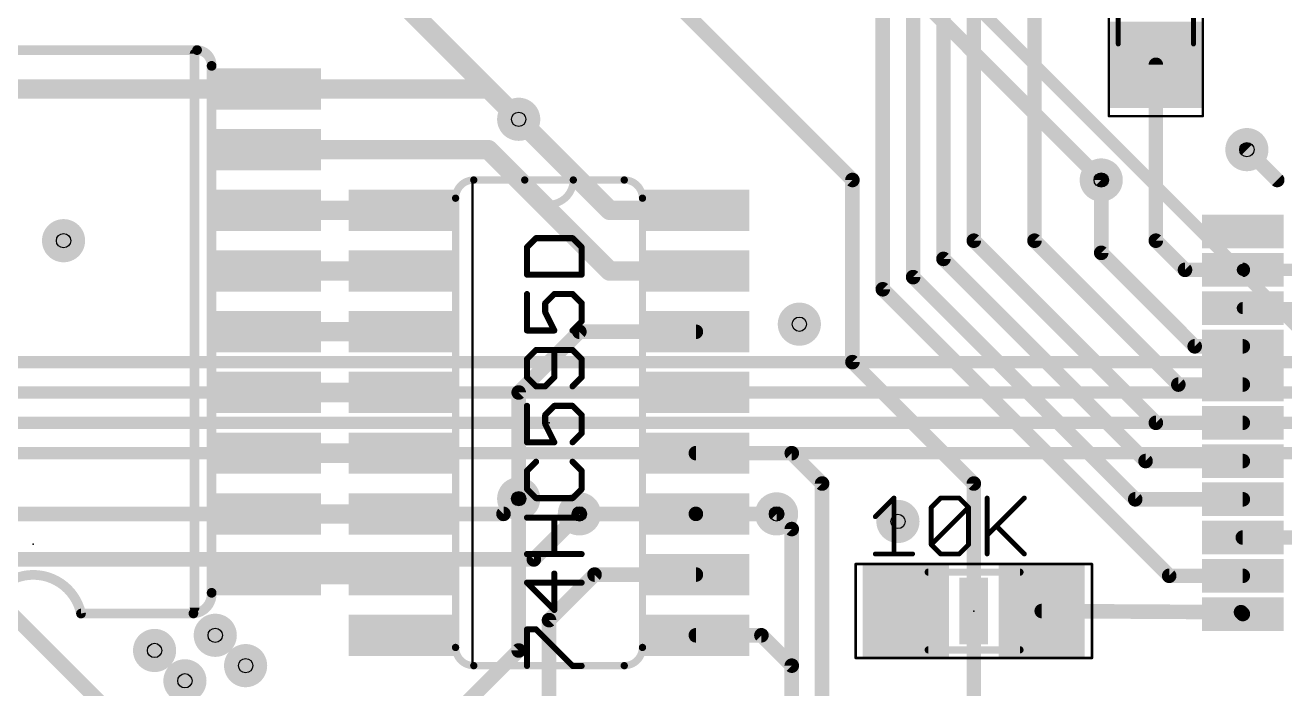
# Model space of a CAD drawing. Extents: x -1 to 156, y 2 to 108.
# Drawn here: x 88.1 to 114.46, y 51.59 to 65.47 of the extents above; entities that cross this region are included whole.
import ezdxf

# ---------------------------------------------------------------- set-up
doc = ezdxf.new("R2010")
doc.units = 0
for name, color, linetype in [('1', 22, 'CONTINUOUS'), ('16', 175, 'CONTINUOUS'), ('18', 82, 'CONTINUOUS'), ('21', 253, 'CONTINUOUS'), ('23', 7, 'CONTINUOUS'), ('27', 253, 'CONTINUOUS'), ('29', 253, 'CONTINUOUS'), ('30', 253, 'CONTINUOUS'), ('31', 253, 'CONTINUOUS'), ('35', 253, 'CONTINUOUS'), ('39', 22, 'CONTINUOUS'), ('44', 253, 'CONTINUOUS'), ('51', 253, 'CONTINUOUS')]:
    doc.layers.add(name, color=color, linetype=linetype)

# ---------------------------------------------------------------- blocks, each defined once
blk = doc.blocks.new('RECT')
blk.add_solid([(-0.5, -0.5), (0.5, -0.5), (-0.5, 0.5), (0.5, 0.5)])
blk = doc.blocks.new('ROUNDV')
at = {"const_width": 0.5}
blk.add_lwpolyline([(0, -0.25, 1), (0, 0.25, 1), (0, -0.25)], format="xyb", dxfattribs=at)

msp = doc.modelspace()

# ---------------------------------------------------------------- linework, layer by layer
at = {"layer": '1'}
for points, const_width in [([(106.68, 78.74), (106.68, 60.198)], 0.3048), ([(98.425, 63.5), (86.36, 75.565)], 0.4064), ([(107.315, 74.168), (107.315, 60.579)], 0.3048), ([(107.95, 73.66), (107.95, 60.96)], 0.3048), ([(109.22, 71.12), (109.22, 60.96)], 0.3048), ([(106.045, 59.944), (106.045, 69.85)], 0.3048), ([(99.06, 68.58), (105.41, 62.23)], 0.3048), ([(111.76, 60.96), (111.76, 64.64)], 0.3048), ([(100.33, 61.595), (98.425, 63.5)], 0.4064), ([(97.79, 62.865), (93.1672, 62.865)], 0.4064), ([(100.33, 60.325), (97.79, 62.865)], 0.4064), ([(113.665, 62.865), (114.3, 62.23)], 0.3048), ([(105.41, 62.23), (105.41, 58.42)], 0.3048), ([(110.617, 62.23), (110.617, 60.706)], 0.3048), ([(95.9866, 61.595), (93.1672, 61.595)], 0.4064), ([(102.1334, 61.595), (100.33, 61.595)], 0.4064), ([(107.95, 60.96), (111.76, 57.15)], 0.3048), ([(112.23, 57.95), (109.22, 60.96)], 0.3048), ([(112.37, 60.35), (111.76, 60.96)], 0.3048), ([(107.315, 60.579), (111.544, 56.35)], 0.3048), ([(112.573, 58.75), (110.617, 60.706)], 0.3048), ([(95.9866, 60.325), (93.1672, 60.325)], 0.4064), ([(102.1334, 60.325), (100.33, 60.325)], 0.4064), ([(113.58, 60.35), (112.37, 60.35)], 0.3048), ([(113.58, 60.35), (114.8013, 60.35)], 0.254), ([(106.68, 60.198), (111.328, 55.55)], 0.3048), ([(112.039, 53.95), (106.045, 59.944)], 0.3048), ([(115.2713, 59.55), (113.58, 59.55)], 0.254), ([(93.1672, 59.055), (95.9866, 59.055)], 0.4064), ([(99.695, 59.055), (98.425, 57.785)], 0.3048), ([(102.1334, 59.055), (99.695, 59.055)], 0.3048), ([(113.58, 58.75), (112.573, 58.75)], 0.3048), ([(105.41, 58.42), (107.95, 55.88)], 0.3048), ([(113.58, 57.95), (112.23, 57.95)], 0.3048), ([(93.1672, 57.785), (95.9866, 57.785)], 0.4064), ([(98.425, 57.785), (98.425, 55.5625)], 0.3048), ([(111.76, 57.15), (113.58, 57.15)], 0.3048), ([(93.1672, 56.515), (95.9866, 56.515)], 0.4064), ([(102.1334, 56.515), (104.14, 56.515)], 0.3048), ([(104.14, 56.515), (104.775, 55.88)], 0.3048), ([(111.544, 56.35), (113.58, 56.35)], 0.3048), ([(104.775, 55.88), (104.775, 45.72)], 0.3048), ([(107.95, 55.88), (107.95, 43.18)], 0.3048), ([(98.425, 52.3875), (98.425, 55.5625)], 0.3048), ([(111.328, 55.55), (113.58, 55.55)], 0.3048), ([(93.1672, 55.245), (95.9866, 55.245)], 0.4064), ([(102.1334, 55.245), (99.695, 55.245)], 0.3048), ([(103.8225, 55.245), (102.1334, 55.245)], 0.3048), ([(113.58, 54.75), (115.71, 54.75)], 0.3048), ([(93.1672, 53.975), (95.9866, 53.975)], 0.4064), ([(100.0125, 53.975), (99.06, 53.0225)], 0.3048), ([(102.1334, 53.975), (100.0125, 53.975)], 0.3048), ([(113.58, 53.95), (112.039, 53.95)], 0.3048), ([(109.372, 53.213), (113.542, 53.188)], 0.3048), ([(113.542, 53.188), (113.58, 53.15)], 0.3048), ([(99.06, 53.0225), (99.06, 50.165)], 0.3048), ([(103.505, 52.705), (102.1334, 52.705)], 0.3048), ([(104.14, 52.07), (103.505, 52.705)], 0.3048), ([(97.155, 51.1175), (98.425, 52.3875)], 0.3048), ([(104.14, 48.26), (104.14, 52.07)], 0.3048)]:
    msp.add_lwpolyline(points, dxfattribs=dict(at, const_width=const_width))
for points, const_width in [([(111.8362, 64.64, 1), (111.6838, 64.64)], 0.1524), ([(98.4968, 63.5718, 1), (98.3532, 63.4282)], 0.2032), ([(98.3532, 63.4282, 1), (98.4968, 63.5718)], 0.2032), ([(93.1672, 62.9666, 1), (93.1672, 62.7634)], 0.2032), ([(97.8618, 62.9368, 1), (97.7182, 62.7932)], 0.2032), ([(97.79, 62.7634, 1), (97.79, 62.9666)], 0.2032), ([(113.7189, 62.9189, 1), (113.6111, 62.8111)], 0.1524), ([(105.4862, 62.23, 1), (105.3338, 62.23)], 0.1524), ([(105.3561, 62.1761, 1), (105.4639, 62.2839)], 0.1524), ([(110.6932, 62.23, 1), (110.5408, 62.23)], 0.1524), ([(114.2461, 62.1761, 1), (114.3539, 62.2839)], 0.1524), ([(93.1672, 61.6966, 1), (93.1672, 61.4934)], 0.2032), ([(95.9866, 61.4934, 1), (95.9866, 61.6966)], 0.2032), ([(100.33, 61.6966, 1), (100.33, 61.4934)], 0.2032), ([(100.2582, 61.5232, 1), (100.4018, 61.6668)], 0.2032), ([(102.1334, 61.4934, 1), (102.1334, 61.6966)], 0.2032), ([(108.0039, 61.0139, 1), (107.8961, 60.9061)], 0.1524), ([(107.8738, 60.96, 1), (108.0262, 60.96)], 0.1524), ([(109.2739, 61.0139, 1), (109.1661, 60.9061)], 0.1524), ([(109.1438, 60.96, 1), (109.2962, 60.96)], 0.1524), ([(111.8139, 61.0139, 1), (111.7061, 60.9061)], 0.1524), ([(111.6838, 60.96, 1), (111.8362, 60.96)], 0.1524), ([(107.3689, 60.6329, 1), (107.2611, 60.5251)], 0.1524), ([(107.2388, 60.579, 1), (107.3912, 60.579)], 0.1524), ([(110.6709, 60.7599, 1), (110.5631, 60.6521)], 0.1524), ([(110.5408, 60.706, 1), (110.6932, 60.706)], 0.1524), ([(93.1672, 60.4266, 1), (93.1672, 60.2234)], 0.2032), ([(95.9866, 60.2234, 1), (95.9866, 60.4266)], 0.2032), ([(100.33, 60.4266, 1), (100.33, 60.2234)], 0.2032), ([(100.2582, 60.2532, 1), (100.4018, 60.3968)], 0.2032), ([(102.1334, 60.2234, 1), (102.1334, 60.4266)], 0.2032), ([(112.37, 60.4262, 1), (112.37, 60.2738)], 0.1524), ([(112.3161, 60.2961, 1), (112.4239, 60.4039)], 0.1524), ([(113.58, 60.4135, 1), (113.58, 60.2865)], 0.127), ([(113.58, 60.2738, 1), (113.58, 60.4262)], 0.1524), ([(106.7339, 60.2519, 1), (106.6261, 60.1441)], 0.1524), ([(106.6038, 60.198, 1), (106.7562, 60.198)], 0.1524), ([(106.0989, 59.9979, 1), (105.9911, 59.8901)], 0.1524), ([(105.9688, 59.944, 1), (106.1212, 59.944)], 0.1524), ([(113.58, 59.6135, 1), (113.58, 59.4865)], 0.127), ([(93.1672, 59.1566, 1), (93.1672, 58.9534)], 0.2032), ([(95.9866, 58.9534, 1), (95.9866, 59.1566)], 0.2032), ([(99.695, 59.1312, 1), (99.695, 58.9788)], 0.1524), ([(99.7489, 59.0011, 1), (99.6411, 59.1089)], 0.1524), ([(102.1334, 58.9788, 1), (102.1334, 59.1312)], 0.1524), ([(112.573, 58.8262, 1), (112.573, 58.6738)], 0.1524), ([(112.5191, 58.6961, 1), (112.6269, 58.8039)], 0.1524), ([(113.58, 58.6738, 1), (113.58, 58.8262)], 0.1524), ([(105.4639, 58.4739, 1), (105.3561, 58.3661)], 0.1524), ([(105.3338, 58.42, 1), (105.4862, 58.42)], 0.1524), ([(112.23, 58.0262, 1), (112.23, 57.8738)], 0.1524), ([(112.1761, 57.8961, 1), (112.2839, 58.0039)], 0.1524), ([(113.58, 57.8738, 1), (113.58, 58.0262)], 0.1524), ([(93.1672, 57.8866, 1), (93.1672, 57.6834)], 0.2032), ([(95.9866, 57.6834, 1), (95.9866, 57.8866)], 0.2032), ([(98.5012, 57.785, 1), (98.3488, 57.785)], 0.1524), ([(98.3711, 57.8389, 1), (98.4789, 57.7311)], 0.1524), ([(111.76, 57.2262, 1), (111.76, 57.0738)], 0.1524), ([(111.7061, 57.0961, 1), (111.8139, 57.2039)], 0.1524), ([(113.58, 57.0738, 1), (113.58, 57.2262)], 0.1524), ([(93.1672, 56.6166, 1), (93.1672, 56.4134)], 0.2032), ([(95.9866, 56.4134, 1), (95.9866, 56.6166)], 0.2032), ([(102.1334, 56.5912, 1), (102.1334, 56.4388)], 0.1524), ([(104.1939, 56.5689, 1), (104.0861, 56.4611)], 0.1524), ([(104.14, 56.4388, 1), (104.14, 56.5912)], 0.1524), ([(111.544, 56.4262, 1), (111.544, 56.2738)], 0.1524), ([(111.4901, 56.2961, 1), (111.5979, 56.4039)], 0.1524), ([(113.58, 56.2738, 1), (113.58, 56.4262)], 0.1524), ([(104.8512, 55.88, 1), (104.6988, 55.88)], 0.1524), ([(104.7211, 55.8261, 1), (104.8289, 55.9339)], 0.1524), ([(108.0262, 55.88, 1), (107.8738, 55.88)], 0.1524), ([(107.8961, 55.8261, 1), (108.0039, 55.9339)], 0.1524), ([(98.5012, 55.5625, 1), (98.3488, 55.5625)], 0.1524), ([(98.3488, 55.5625, 1), (98.5012, 55.5625)], 0.1524), ([(111.328, 55.6262, 1), (111.328, 55.4738)], 0.1524), ([(111.2741, 55.4961, 1), (111.3819, 55.6039)], 0.1524), ([(113.58, 55.4738, 1), (113.58, 55.6262)], 0.1524), ([(93.1672, 55.3466, 1), (93.1672, 55.1434)], 0.2032), ([(95.9866, 55.1434, 1), (95.9866, 55.3466)], 0.2032), ([(99.695, 55.3212, 1), (99.695, 55.1688)], 0.1524), ([(102.1334, 55.3212, 1), (102.1334, 55.1688)], 0.1524), ([(102.1334, 55.1688, 1), (102.1334, 55.3212)], 0.1524), ([(103.8225, 55.1688, 1), (103.8225, 55.3212)], 0.1524), ([(113.58, 54.8262, 1), (113.58, 54.6738)], 0.1524), ([(93.1672, 54.0766, 1), (93.1672, 53.8734)], 0.2032), ([(95.9866, 53.8734, 1), (95.9866, 54.0766)], 0.2032), ([(100.0125, 54.0512, 1), (100.0125, 53.8988)], 0.1524), ([(100.0664, 53.9211, 1), (99.9586, 54.0289)], 0.1524), ([(102.1334, 53.8988, 1), (102.1334, 54.0512)], 0.1524), ([(112.039, 54.0262, 1), (112.039, 53.8738)], 0.1524), ([(111.9851, 53.8961, 1), (112.0929, 54.0039)], 0.1524), ([(113.58, 53.8738, 1), (113.58, 54.0262)], 0.1524), ([(109.3725, 53.2892, 1), (109.3715, 53.1368)], 0.1524), ([(113.5959, 53.2419, 1), (113.4881, 53.1341)], 0.1524), ([(113.5261, 53.0961, 1), (113.6339, 53.2039)], 0.1524), ([(113.5415, 53.1118, 1), (113.5425, 53.2642)], 0.1524), ([(99.1362, 53.0225, 1), (98.9838, 53.0225)], 0.1524), ([(99.0061, 53.0764, 1), (99.1139, 52.9686)], 0.1524), ([(102.1334, 52.7812, 1), (102.1334, 52.6288)], 0.1524), ([(103.5589, 52.7589, 1), (103.4511, 52.6511)], 0.1524), ([(103.505, 52.6288, 1), (103.505, 52.7812)], 0.1524), ([(98.3488, 52.3875, 1), (98.5012, 52.3875)], 0.1524), ([(98.4789, 52.3336, 1), (98.3711, 52.4414)], 0.1524), ([(104.2162, 52.07, 1), (104.0638, 52.07)], 0.1524), ([(104.0861, 52.0161, 1), (104.1939, 52.1239)], 0.1524)]:
    msp.add_lwpolyline(points, format="xyb", dxfattribs=dict(at, const_width=const_width))
at = {"layer": '16'}
for points, const_width in [([(102.997, 69.85), (110.617, 62.23)], 0.3048), ([(114.808, 59.055), (104.14, 69.723)], 0.254), ([(85.09, 64.135), (97.79, 64.135)], 0.4064), ([(97.79, 64.135), (98.425, 63.5)], 0.4064), ([(118.745, 58.42), (86.36, 58.42)], 0.254), ([(119.38, 57.785), (86.0425, 57.785)], 0.254), ([(119.38, 57.15), (85.725, 57.15)], 0.254), ([(119.0625, 56.515), (85.4075, 56.515)], 0.254), ([(98.425, 55.5625), (98.1075, 55.245)], 0.3048), ([(98.1075, 55.245), (85.725, 55.245)], 0.3048), ([(99.695, 55.245), (98.7425, 54.2925)], 0.3048), ([(104.14, 54.9275), (103.8225, 55.245)], 0.3048), ([(104.14, 44.1325), (104.14, 54.9275)], 0.3048), ([(98.7425, 54.2925), (85.4075, 54.2925)], 0.3048), ([(92.71, 48.26), (87.63, 53.34)], 0.3048)]:
    msp.add_lwpolyline(points, dxfattribs=dict(at, const_width=const_width))
for points, const_width in [([(97.8618, 64.2068, 1), (97.7182, 64.0632)], 0.2032), ([(97.79, 64.0334, 1), (97.79, 64.2366)], 0.2032), ([(98.3532, 63.4282, 1), (98.4968, 63.5718)], 0.2032), ([(110.5631, 62.1761, 1), (110.6709, 62.2839)], 0.1524), ([(98.4789, 55.5086, 1), (98.3711, 55.6164)], 0.1524), ([(98.0536, 55.2989, 1), (98.1614, 55.1911)], 0.1524), ([(98.1075, 55.1688, 1), (98.1075, 55.3212)], 0.1524), ([(99.7489, 55.1911, 1), (99.6411, 55.2989)], 0.1524), ([(103.8764, 55.2989, 1), (103.7686, 55.1911)], 0.1524), ([(104.2162, 54.9275, 1), (104.0638, 54.9275)], 0.1524), ([(104.0861, 54.8736, 1), (104.1939, 54.9814)], 0.1524), ([(98.6886, 54.3464, 1), (98.7964, 54.2386)], 0.1524), ([(98.7425, 54.2163, 1), (98.7425, 54.3687)], 0.1524)]:
    msp.add_lwpolyline(points, format="xyb", dxfattribs=dict(at, const_width=const_width))
at = {"layer": '21'}
for points, const_width in [([(91.694, 64.9478), (84.836, 64.9478)], 0.2032), ([(91.6432, 53.283), (91.6432, 64.8716)], 0.2032), ([(91.9988, 53.594), (91.9988, 64.6176)], 0.2032), ([(98.552, 62.23), (97.4852, 62.23)], 0.1524), ([(97.4598, 62.23), (97.4598, 52.07)], 0.0508), ([(99.568, 62.23), (98.552, 62.23)], 0.1524), ([(100.6348, 62.23), (99.568, 62.23)], 0.1524), ([(89.265, 53.16), (91.6178, 53.1622)], 0.2032), ([(97.4852, 52.07), (100.6348, 52.07)], 0.1524)]:
    msp.add_lwpolyline(points, dxfattribs=dict(at, const_width=const_width))
for points, const_width in [([(91.694, 64.8716, 1), (91.5924, 64.8716)], 0.1016), ([(91.9988, 64.6176, 0.4146), (91.694, 64.9478)], 0.2032), ([(91.696, 64.9986, 1), (91.692, 64.897)], 0.1016), ([(91.694, 64.897, 1), (91.694, 64.9986)], 0.1016), ([(92.0496, 64.6176, 1), (91.948, 64.6176)], 0.1016), ([(91.948, 64.6197, 1), (92.0496, 64.6155)], 0.1016), ([(97.4852, 62.23, 0.4142), (97.1042, 61.849)], 0.1524), ([(97.4852, 62.2681, 1), (97.4852, 62.1919)], 0.0762), ([(97.4725, 62.23, 1), (97.4471, 62.23)], 0.0254), ([(97.4852, 62.1919, 1), (97.4852, 62.2681)], 0.0762), ([(98.552, 62.2681, 1), (98.552, 62.1919)], 0.0762), ([(98.552, 62.23, 1), (99.568, 62.23)], 0.1524), ([(98.5901, 62.23, 1), (98.5139, 62.23)], 0.0762), ([(98.552, 62.1919, 1), (98.552, 62.2681)], 0.0762), ([(99.568, 62.2681, 1), (99.568, 62.1919)], 0.0762), ([(99.6061, 62.23, 1), (99.5299, 62.23)], 0.0762), ([(99.568, 62.1919, 1), (99.568, 62.2681)], 0.0762), ([(101.0158, 61.849, 0.4142), (100.6348, 62.23)], 0.1524), ([(100.6348, 62.2681, 1), (100.6348, 62.1919)], 0.0762), ([(100.6348, 62.1919, 1), (100.6348, 62.2681)], 0.0762), ([(97.0661, 61.849, 1), (97.1423, 61.849)], 0.0762), ([(100.9777, 61.849, 1), (101.0539, 61.849)], 0.0762), ([(89.265, 53.16, 0.8094), (87.265, 53.16)], 0.2032), ([(91.6178, 53.1622, 0.4142), (91.9988, 53.594)], 0.2032), ([(92.0495, 53.5972, 1), (91.9481, 53.5908)], 0.1016), ([(91.948, 53.594, 1), (92.0496, 53.594)], 0.1016), ([(89.265, 53.2108, 1), (89.265, 53.1092)], 0.1016), ([(91.6146, 53.2129, 1), (91.621, 53.1115)], 0.1016), ([(91.5924, 53.283, 1), (91.694, 53.283)], 0.1016), ([(91.6178, 53.1114, 1), (91.6178, 53.213)], 0.1016), ([(89.2153, 53.1494, 1), (89.3147, 53.1706)], 0.1016), ([(97.1042, 52.451, 0.4142), (97.4852, 52.07)], 0.1524), ([(97.1423, 52.451, 1), (97.0661, 52.451)], 0.0762), ([(100.6348, 52.07, 0.4142), (101.0158, 52.451)], 0.1524), ([(101.0539, 52.451, 1), (100.9777, 52.451)], 0.0762), ([(97.4852, 52.1081, 1), (97.4852, 52.0319)], 0.0762), ([(97.4471, 52.07, 1), (97.4725, 52.07)], 0.0254), ([(97.4852, 52.0319, 1), (97.4852, 52.1081)], 0.0762), ([(100.6348, 52.1081, 1), (100.6348, 52.0319)], 0.0762), ([(100.6348, 52.0319, 1), (100.6348, 52.1081)], 0.0762)]:
    msp.add_lwpolyline(points, format="xyb", dxfattribs=dict(at, const_width=const_width))
at = {"layer": '23'}
for p in [(99.06, 57.15), (88.265, 54.61), (107.95, 53.213)]:
    msp.add_point(p, dxfattribs=at)
at = {"layer": '27'}
for points, const_width in [([(98.7893, 61.0136), (98.5987, 60.8229)], 0.127), ([(99.552, 61.0136), (98.7893, 61.0136)], 0.127), ([(99.7426, 60.8229), (99.552, 61.0136)], 0.127), ([(98.5987, 60.8229), (98.5987, 60.251)], 0.127), ([(99.7426, 60.251), (99.7426, 60.8229)], 0.127), ([(98.5987, 60.251), (99.7426, 60.251)], 0.127), ([(98.5987, 59.8442), (98.5987, 59.0816)], 0.127), ([(98.98, 59.6536), (99.1706, 59.8442)], 0.127), ([(99.1706, 59.8442), (99.552, 59.8442)], 0.127), ([(99.552, 59.8442), (99.7426, 59.6536)], 0.127), ([(98.98, 59.4629), (98.98, 59.6536)], 0.127), ([(99.7426, 59.6536), (99.7426, 59.2722)], 0.127), ([(99.1706, 59.0816), (98.98, 59.4629)], 0.127), ([(99.7426, 59.2722), (99.552, 59.0816)], 0.127), ([(98.5987, 59.0816), (99.1706, 59.0816)], 0.127), ([(98.7893, 58.6748), (98.5987, 58.4842)], 0.127), ([(98.5987, 58.4842), (98.5987, 58.1028)], 0.127), ([(99.552, 58.6748), (98.7893, 58.6748)], 0.127), ([(99.1706, 58.1028), (99.1706, 58.6748)], 0.127), ([(99.7426, 58.4842), (99.552, 58.6748)], 0.127), ([(99.7426, 58.1028), (99.7426, 58.4842)], 0.127), ([(98.5987, 58.1028), (98.7893, 57.9122)], 0.127), ([(98.98, 57.9122), (99.1706, 58.1028)], 0.127), ([(99.552, 57.9122), (99.7426, 58.1028)], 0.127), ([(98.7893, 57.9122), (98.98, 57.9122)], 0.127), ([(98.5987, 57.5054), (98.5987, 56.7428)], 0.127), ([(98.98, 57.3148), (99.1706, 57.5054)], 0.127), ([(99.1706, 57.5054), (99.552, 57.5054)], 0.127), ([(99.552, 57.5054), (99.7426, 57.3148)], 0.127), ([(98.98, 57.1241), (98.98, 57.3148)], 0.127), ([(99.7426, 57.3148), (99.7426, 56.9334)], 0.127), ([(99.1706, 56.7428), (98.98, 57.1241)], 0.127), ([(99.7426, 56.9334), (99.552, 56.7428)], 0.127), ([(98.5987, 56.7428), (99.1706, 56.7428)], 0.127), ([(98.7893, 56.336), (98.5987, 56.1454)], 0.127), ([(98.5987, 56.1454), (98.5987, 55.764)], 0.127), ([(99.7426, 56.1454), (99.552, 56.336)], 0.127), ([(99.7426, 55.764), (99.7426, 56.1454)], 0.127), ([(98.5987, 55.764), (98.7893, 55.5734)], 0.127), ([(98.7893, 55.5734), (99.552, 55.5734)], 0.127), ([(99.552, 55.5734), (99.7426, 55.764)], 0.127), ([(105.8896, 55.1864), (106.2794, 55.5762)], 0.1016), ([(106.2794, 55.5762), (106.2794, 54.4068)], 0.1016), ([(107.059, 55.3813), (107.2539, 55.5762)], 0.1016), ([(107.2539, 55.5762), (107.6437, 55.5762)], 0.1016), ([(107.6437, 55.5762), (107.8386, 55.3813)], 0.1016), ([(108.2284, 55.5762), (108.2284, 54.4068)], 0.1016), ([(108.2284, 54.7966), (109.008, 55.5762)], 0.1016), ([(107.059, 54.6017), (107.059, 55.3813)], 0.1016), ([(107.059, 54.6017), (107.8386, 55.3813)], 0.1016), ([(107.8386, 55.3813), (107.8386, 54.6017)], 0.1016), ([(98.5987, 55.1666), (99.7426, 55.1666)], 0.127), ([(99.1706, 54.404), (99.1706, 55.1666)], 0.127), ([(108.4233, 54.9915), (109.008, 54.4068)], 0.1016), ([(107.2539, 54.4068), (107.059, 54.6017)], 0.1016), ([(107.8386, 54.6017), (107.6437, 54.4068)], 0.1016), ([(99.7426, 54.404), (98.5987, 54.404)], 0.127), ([(105.8896, 54.4068), (106.6692, 54.4068)], 0.1016), ([(107.6437, 54.4068), (107.2539, 54.4068)], 0.1016), ([(99.1706, 53.2346), (99.1706, 53.9972)], 0.127), ([(99.7426, 53.8066), (98.5987, 53.8066)], 0.127), ([(98.5987, 53.8066), (99.1706, 53.2346)], 0.127), ([(98.5987, 52.0652), (98.5987, 52.8278)], 0.127), ([(98.5987, 52.8278), (98.7893, 52.8278)], 0.127), ([(98.7893, 52.8278), (99.552, 52.0652)], 0.127), ([(99.552, 52.0652), (99.7426, 52.0652)], 0.127)]:
    msp.add_lwpolyline(points, dxfattribs=dict(at, const_width=const_width))
for points, const_width in [([(98.7893, 61.0454, 1), (98.7893, 60.9819)], 0.0635), ([(98.8118, 60.9912, 1), (98.7669, 61.0361)], 0.0635), ([(99.5744, 61.0361, 1), (99.5295, 60.9912)], 0.0635), ([(99.552, 60.9819, 1), (99.552, 61.0454)], 0.0635), ([(98.6304, 60.8229, 1), (98.5669, 60.8229)], 0.0635), ([(98.5762, 60.8454, 1), (98.6211, 60.8005)], 0.0635), ([(99.7744, 60.8229, 1), (99.7109, 60.8229)], 0.0635), ([(99.7202, 60.8005, 1), (99.7651, 60.8454)], 0.0635), ([(98.5987, 60.2827, 1), (98.5987, 60.2192)], 0.0635), ([(98.5669, 60.251, 1), (98.6304, 60.251)], 0.0635), ([(99.7109, 60.251, 1), (99.7744, 60.251)], 0.0635), ([(99.7426, 60.2192, 1), (99.7426, 60.2827)], 0.0635), ([(98.6304, 59.8442, 1), (98.5669, 59.8442)], 0.0635), ([(99.1706, 59.876, 1), (99.1706, 59.8125)], 0.0635), ([(99.1931, 59.8218, 1), (99.1482, 59.8667)], 0.0635), ([(99.5744, 59.8667, 1), (99.5295, 59.8218)], 0.0635), ([(99.552, 59.8125, 1), (99.552, 59.876)], 0.0635), ([(99.0117, 59.6536, 1), (98.9482, 59.6536)], 0.0635), ([(98.9575, 59.676, 1), (99.0024, 59.6311)], 0.0635), ([(99.7744, 59.6536, 1), (99.7109, 59.6536)], 0.0635), ([(99.7202, 59.6311, 1), (99.7651, 59.676)], 0.0635), ([(98.9482, 59.4629, 1), (99.0117, 59.4629)], 0.0635), ([(99.0084, 59.4771, 1), (98.9516, 59.4487)], 0.0635), ([(99.7651, 59.2498, 1), (99.7202, 59.2947)], 0.0635), ([(98.5987, 59.1133, 1), (98.5987, 59.0498)], 0.0635), ([(98.5669, 59.0816, 1), (98.6304, 59.0816)], 0.0635), ([(99.1422, 59.0674, 1), (99.199, 59.0958)], 0.0635), ([(99.1706, 59.0498, 1), (99.1706, 59.1133)], 0.0635), ([(99.5295, 59.104, 1), (99.5744, 59.0591)], 0.0635), ([(99.7109, 59.2722, 1), (99.7744, 59.2722)], 0.0635), ([(98.6304, 58.4842, 1), (98.5669, 58.4842)], 0.0635), ([(98.5762, 58.5066, 1), (98.6211, 58.4617)], 0.0635), ([(98.7893, 58.7066, 1), (98.7893, 58.6431)], 0.0635), ([(98.8118, 58.6524, 1), (98.7669, 58.6973)], 0.0635), ([(99.2024, 58.6748, 1), (99.1389, 58.6748)], 0.0635), ([(99.5744, 58.6973, 1), (99.5295, 58.6524)], 0.0635), ([(99.552, 58.6431, 1), (99.552, 58.7066)], 0.0635), ([(99.7744, 58.4842, 1), (99.7109, 58.4842)], 0.0635), ([(99.7202, 58.4617, 1), (99.7651, 58.5066)], 0.0635), ([(98.6211, 58.1253, 1), (98.5762, 58.0804)], 0.0635), ([(98.5669, 58.1028, 1), (98.6304, 58.1028)], 0.0635), ([(99.1389, 58.1028, 1), (99.2024, 58.1028)], 0.0635), ([(99.1931, 58.0804, 1), (99.1482, 58.1253)], 0.0635), ([(99.7109, 58.1028, 1), (99.7744, 58.1028)], 0.0635), ([(99.7651, 58.0804, 1), (99.7202, 58.1253)], 0.0635), ([(98.7893, 57.9439, 1), (98.7893, 57.8804)], 0.0635), ([(98.7669, 57.8897, 1), (98.8118, 57.9346)], 0.0635), ([(98.9575, 57.9346, 1), (99.0024, 57.8897)], 0.0635), ([(98.98, 57.8804, 1), (98.98, 57.9439)], 0.0635), ([(99.5295, 57.9346, 1), (99.5744, 57.8897)], 0.0635), ([(98.6304, 57.5054, 1), (98.5669, 57.5054)], 0.0635), ([(99.1706, 57.5372, 1), (99.1706, 57.4737)], 0.0635), ([(99.1931, 57.483, 1), (99.1482, 57.5279)], 0.0635), ([(99.5744, 57.5279, 1), (99.5295, 57.483)], 0.0635), ([(99.552, 57.4737, 1), (99.552, 57.5372)], 0.0635), ([(99.0117, 57.3148, 1), (98.9482, 57.3148)], 0.0635), ([(98.9575, 57.3372, 1), (99.0024, 57.2923)], 0.0635), ([(99.7744, 57.3148, 1), (99.7109, 57.3148)], 0.0635), ([(99.7202, 57.2923, 1), (99.7651, 57.3372)], 0.0635), ([(98.9482, 57.1241, 1), (99.0117, 57.1241)], 0.0635), ([(99.0084, 57.1383, 1), (98.9516, 57.1099)], 0.0635), ([(99.7109, 56.9334, 1), (99.7744, 56.9334)], 0.0635), ([(99.7651, 56.911, 1), (99.7202, 56.9559)], 0.0635), ([(98.5987, 56.7745, 1), (98.5987, 56.711)], 0.0635), ([(98.5669, 56.7428, 1), (98.6304, 56.7428)], 0.0635), ([(99.1422, 56.7286, 1), (99.199, 56.757)], 0.0635), ([(99.1706, 56.711, 1), (99.1706, 56.7745)], 0.0635), ([(99.5295, 56.7652, 1), (99.5744, 56.7203)], 0.0635), ([(98.6304, 56.1454, 1), (98.5669, 56.1454)], 0.0635), ([(98.5762, 56.1678, 1), (98.6211, 56.1229)], 0.0635), ([(98.8118, 56.3136, 1), (98.7669, 56.3585)], 0.0635), ([(99.5744, 56.3585, 1), (99.5295, 56.3136)], 0.0635), ([(99.7744, 56.1454, 1), (99.7109, 56.1454)], 0.0635), ([(99.7202, 56.1229, 1), (99.7651, 56.1678)], 0.0635), ([(98.6211, 55.7865, 1), (98.5762, 55.7416)], 0.0635), ([(98.5669, 55.764, 1), (98.6304, 55.764)], 0.0635), ([(98.7893, 55.6051, 1), (98.7893, 55.5416)], 0.0635), ([(98.7669, 55.5509, 1), (98.8118, 55.5958)], 0.0635), ([(99.5295, 55.5958, 1), (99.5744, 55.5509)], 0.0635), ([(99.552, 55.5416, 1), (99.552, 55.6051)], 0.0635), ([(99.7109, 55.764, 1), (99.7744, 55.764)], 0.0635), ([(99.7651, 55.7416, 1), (99.7202, 55.7865)], 0.0635), ([(106.3048, 55.5762, 1), (106.254, 55.5762)], 0.0508), ([(106.2974, 55.5582, 1), (106.2614, 55.5942)], 0.0508), ([(107.2539, 55.6016, 1), (107.2539, 55.5508)], 0.0508), ([(107.2719, 55.5582, 1), (107.2359, 55.5942)], 0.0508), ([(107.6617, 55.5942, 1), (107.6257, 55.5582)], 0.0508), ([(107.6437, 55.5508, 1), (107.6437, 55.6016)], 0.0508), ([(108.2538, 55.5762, 1), (108.203, 55.5762)], 0.0508), ([(109.026, 55.5582, 1), (108.99, 55.5942)], 0.0508), ([(107.041, 55.3993, 1), (107.077, 55.3633)], 0.0508), ([(107.0844, 55.3813, 1), (107.0336, 55.3813)], 0.0508), ([(107.864, 55.3813, 1), (107.8132, 55.3813)], 0.0508), ([(107.8566, 55.3633, 1), (107.8206, 55.3993)], 0.0508), ([(107.8206, 55.3633, 1), (107.8566, 55.3993)], 0.0508), ([(98.5987, 55.1984, 1), (98.5987, 55.1349)], 0.0635), ([(99.2024, 55.1666, 1), (99.1389, 55.1666)], 0.0635), ([(99.7426, 55.1349, 1), (99.7426, 55.1984)], 0.0635), ([(105.8716, 55.2044, 1), (105.9076, 55.1684)], 0.0508), ([(108.2104, 54.8146, 1), (108.2464, 54.7786)], 0.0508), ([(108.4413, 55.0095, 1), (108.4053, 54.9735)], 0.0508), ([(107.077, 54.6197, 1), (107.041, 54.5837)], 0.0508), ([(107.041, 54.6197, 1), (107.077, 54.5837)], 0.0508), ([(107.0336, 54.6017, 1), (107.0844, 54.6017)], 0.0508), ([(107.8132, 54.6017, 1), (107.864, 54.6017)], 0.0508), ([(107.8566, 54.5837, 1), (107.8206, 54.6197)], 0.0508), ([(98.5987, 54.4357, 1), (98.5987, 54.3722)], 0.0635), ([(99.1389, 54.404, 1), (99.2024, 54.404)], 0.0635), ([(99.7426, 54.3722, 1), (99.7426, 54.4357)], 0.0635), ([(105.8896, 54.4322, 1), (105.8896, 54.3814)], 0.0508), ([(106.254, 54.4068, 1), (106.3048, 54.4068)], 0.0508), ([(106.6692, 54.3814, 1), (106.6692, 54.4322)], 0.0508), ([(107.2539, 54.4322, 1), (107.2539, 54.3814)], 0.0508), ([(107.2359, 54.3888, 1), (107.2719, 54.4248)], 0.0508), ([(107.6257, 54.4248, 1), (107.6617, 54.3888)], 0.0508), ([(107.6437, 54.3814, 1), (107.6437, 54.4322)], 0.0508), ([(108.203, 54.4068, 1), (108.2538, 54.4068)], 0.0508), ([(108.99, 54.3888, 1), (109.026, 54.4248)], 0.0508), ([(99.2024, 53.9972, 1), (99.1389, 53.9972)], 0.0635), ([(98.5987, 53.8383, 1), (98.5987, 53.7748)], 0.0635), ([(98.6211, 53.829, 1), (98.5762, 53.7841)], 0.0635), ([(99.7426, 53.7748, 1), (99.7426, 53.8383)], 0.0635), ([(99.1389, 53.2346, 1), (99.2024, 53.2346)], 0.0635), ([(99.1482, 53.2121, 1), (99.1931, 53.257)], 0.0635), ([(98.5987, 52.8596, 1), (98.5987, 52.7961)], 0.0635), ([(98.6304, 52.8278, 1), (98.5669, 52.8278)], 0.0635), ([(98.8118, 52.8503, 1), (98.7669, 52.8054)], 0.0635), ([(98.7893, 52.7961, 1), (98.7893, 52.8596)], 0.0635), ([(98.5669, 52.0652, 1), (98.6304, 52.0652)], 0.0635), ([(99.552, 52.0969, 1), (99.552, 52.0334)], 0.0635), ([(99.5295, 52.0427, 1), (99.5744, 52.0876)], 0.0635), ([(99.7426, 52.0334, 1), (99.7426, 52.0969)], 0.0635)]:
    msp.add_lwpolyline(points, format="xyb", dxfattribs=dict(at, const_width=const_width))
at = {"layer": '39', "const_width": 0.0508}
for points in [[(110.777, 63.567), (110.777, 68.513)], [(112.743, 68.513), (112.743, 63.567)], [(112.743, 63.567), (110.777, 63.567)], [(105.477, 52.23), (105.477, 54.196)], [(105.477, 54.196), (110.423, 54.196)], [(110.423, 54.196), (110.423, 52.23)], [(110.423, 52.23), (105.477, 52.23)]]:
    msp.add_lwpolyline(points, dxfattribs=at)
at = {"layer": '39', "const_width": 0.0254}
for points in [[(110.777, 63.5797, 1), (110.777, 63.5543)], [(110.7643, 63.567, 1), (110.7897, 63.567)], [(112.7303, 63.567, 1), (112.7557, 63.567)], [(112.743, 63.5543, 1), (112.743, 63.5797)], [(105.4897, 54.196, 1), (105.4643, 54.196)], [(105.477, 54.2087, 1), (105.477, 54.1833)], [(110.4357, 54.196, 1), (110.4103, 54.196)], [(110.423, 54.1833, 1), (110.423, 54.2087)], [(105.477, 52.2427, 1), (105.477, 52.2173)], [(105.4643, 52.23, 1), (105.4897, 52.23)], [(110.4103, 52.23, 1), (110.4357, 52.23)], [(110.423, 52.2173, 1), (110.423, 52.2427)]]:
    msp.add_lwpolyline(points, format="xyb", dxfattribs=at)
at = {"layer": '44'}
for centre in [(98.425, 63.5), (113.665, 62.865), (110.617, 62.23), (88.9, 60.96), (104.2987, 59.2138), (98.425, 55.5625), (99.695, 55.245), (103.8225, 55.245), (106.3625, 55.0862), (92.075, 52.705), (90.805, 52.3875), (92.71, 52.07), (91.44, 51.7525)]:
    msp.add_circle(centre, 0.15, dxfattribs=at)
at = {"layer": '51'}
for points, const_width in [([(110.973, 65.075), (110.973, 67.005)], 0.1016), ([(112.547, 65.075), (112.547, 67.005)], 0.1016), ([(97.1042, 61.849), (97.1042, 52.451)], 0.1524), ([(101.0158, 52.451), (101.0158, 61.849)], 0.1524), ([(106.9975, 54.0258), (108.9152, 54.0258)], 0.1524), ([(106.9975, 52.4002), (108.9152, 52.4002)], 0.1524)]:
    msp.add_lwpolyline(points, dxfattribs=dict(at, const_width=const_width))
for points, const_width in [([(110.9476, 65.075, 1), (110.9984, 65.075)], 0.0508), ([(112.5216, 65.075, 1), (112.5724, 65.075)], 0.0508), ([(97.1423, 61.849, 1), (97.0661, 61.849)], 0.0762), ([(101.0539, 61.849, 1), (100.9777, 61.849)], 0.0762), ([(106.9975, 54.0639, 1), (106.9975, 53.9877)], 0.0762), ([(108.9152, 53.9877, 1), (108.9152, 54.0639)], 0.0762), ([(97.0661, 52.451, 1), (97.1423, 52.451)], 0.0762), ([(100.9777, 52.451, 1), (101.0539, 52.451)], 0.0762), ([(106.9975, 52.4383, 1), (106.9975, 52.3621)], 0.0762), ([(108.9152, 52.3621, 1), (108.9152, 52.4383)], 0.0762)]:
    msp.add_lwpolyline(points, format="xyb", dxfattribs=dict(at, const_width=const_width))

# ---------------------------------------------------------------- block references
at = {"layer": '1'}
for p, xscale, yscale, rotation in [((111.76, 64.64), 1.6, 1.8, 90), ((93.1672, 64.135), 0.6604, 2.032, 90), ((93.1672, 62.865), 0.6604, 2.032, 90), ((93.1672, 61.595), 0.6604, 2.032, 90), ((95.9866, 61.595), 0.6604, 2.032, 270), ((102.1334, 61.595), 0.6604, 2.032, 270), ((113.58, 61.15), 1.5, 0.5, 180), ((93.1672, 60.325), 0.6604, 2.032, 90), ((95.9866, 60.325), 0.6604, 2.032, 270), ((102.1334, 60.325), 0.6604, 2.032, 270), ((113.58, 60.35), 1.5, 0.5, 180), ((113.58, 59.55), 1.5, 0.5, 180), ((93.1672, 59.055), 0.6604, 2.032, 90), ((95.9866, 59.055), 0.6604, 2.032, 270), ((102.1334, 59.055), 0.6604, 2.032, 270), ((113.58, 58.75), 1.5, 0.5, 180), ((93.1672, 57.785), 0.6604, 2.032, 90), ((95.9866, 57.785), 0.6604, 2.032, 270), ((102.1334, 57.785), 0.6604, 2.032, 270), ((113.58, 57.95), 1.5, 0.5, 180), ((113.58, 57.15), 1.5, 0.5, 180), ((93.1672, 56.515), 0.6604, 2.032, 90), ((95.9866, 56.515), 0.6604, 2.032, 270), ((102.1334, 56.515), 0.6604, 2.032, 270), ((113.58, 56.35), 1.5, 0.5, 180), ((113.58, 55.55), 1.5, 0.5, 180), ((93.1672, 55.245), 0.6604, 2.032, 90), ((95.9866, 55.245), 0.6604, 2.032, 270), ((102.1334, 55.245), 0.6604, 2.032, 270), ((113.58, 54.75), 1.5, 0.5, 180), ((93.1672, 53.975), 0.6604, 2.032, 90), ((95.9866, 53.975), 0.6604, 2.032, 270), ((102.1334, 53.975), 0.6604, 2.032, 270), ((106.528, 53.213), 1.6, 1.803, 180), ((109.372, 53.213), 1.6, 1.803, 180), ((113.58, 53.95), 1.5, 0.5, 180), ((113.58, 53.15), 1.5, 0.5, 180), ((95.9866, 52.705), 0.6604, 2.032, 270), ((102.1334, 52.705), 0.6604, 2.032, 270)]:
    msp.add_blockref('RECT', p, dxfattribs=dict(at, xscale=xscale, yscale=yscale, rotation=rotation))
at = {"layer": '18', "xscale": 0.7, "yscale": 0.7}
for p in [(98.425, 63.5), (98.425, 63.5), (113.665, 62.865), (113.665, 62.865), (110.617, 62.23), (110.617, 62.23), (88.9, 60.96), (88.9, 60.96), (104.2987, 59.2138), (104.2987, 59.2138), (98.425, 55.5625), (98.425, 55.5625), (99.695, 55.245), (99.695, 55.245), (103.8225, 55.245), (103.8225, 55.245), (106.3625, 55.0862), (106.3625, 55.0862), (92.075, 52.705), (92.075, 52.705), (90.805, 52.3875), (90.805, 52.3875), (92.71, 52.07), (92.71, 52.07), (91.44, 51.7525), (91.44, 51.7525)]:
    msp.add_blockref('ROUNDV', p, dxfattribs=at)
at = {"layer": '29'}
for p, xscale, yscale, rotation in [((111.76, 64.64), 1.8032, 2.0032, 90), ((93.1672, 64.135), 0.8636, 2.2352, 90), ((93.1672, 62.865), 0.8636, 2.2352, 90), ((93.1672, 61.595), 0.8636, 2.2352, 90), ((95.9866, 61.595), 0.8636, 2.2352, 270), ((102.1334, 61.595), 0.8636, 2.2352, 270), ((113.58, 61.15), 1.7032, 0.7032, 180), ((93.1672, 60.325), 0.8636, 2.2352, 90), ((95.9866, 60.325), 0.8636, 2.2352, 270), ((102.1334, 60.325), 0.8636, 2.2352, 270), ((113.58, 60.35), 1.7032, 0.7032, 180), ((113.58, 59.55), 1.7032, 0.7032, 180), ((93.1672, 59.055), 0.8636, 2.2352, 90), ((95.9866, 59.055), 0.8636, 2.2352, 270), ((102.1334, 59.055), 0.8636, 2.2352, 270), ((113.58, 58.75), 1.7032, 0.7032, 180), ((113.58, 57.95), 1.7032, 0.7032, 180), ((93.1672, 57.785), 0.8636, 2.2352, 90), ((95.9866, 57.785), 0.8636, 2.2352, 270), ((102.1334, 57.785), 0.8636, 2.2352, 270), ((113.58, 57.15), 1.7032, 0.7032, 180), ((93.1672, 56.515), 0.8636, 2.2352, 90), ((95.9866, 56.515), 0.8636, 2.2352, 270), ((102.1334, 56.515), 0.8636, 2.2352, 270), ((113.58, 56.35), 1.7032, 0.7032, 180), ((113.58, 55.55), 1.7032, 0.7032, 180), ((93.1672, 55.245), 0.8636, 2.2352, 90), ((95.9866, 55.245), 0.8636, 2.2352, 270), ((102.1334, 55.245), 0.8636, 2.2352, 270), ((113.58, 54.75), 1.7032, 0.7032, 180), ((93.1672, 53.975), 0.8636, 2.2352, 90), ((95.9866, 53.975), 0.8636, 2.2352, 270), ((102.1334, 53.975), 0.8636, 2.2352, 270), ((106.528, 53.213), 1.8032, 2.0062, 180), ((109.372, 53.213), 1.8032, 2.0062, 180), ((113.58, 53.95), 1.7032, 0.7032, 180), ((113.58, 53.15), 1.7032, 0.7032, 180), ((95.9866, 52.705), 0.8636, 2.2352, 270), ((102.1334, 52.705), 0.8636, 2.2352, 270)]:
    msp.add_blockref('RECT', p, dxfattribs=dict(at, xscale=xscale, yscale=yscale, rotation=rotation))
at = {"layer": '29', "xscale": 0.9032, "yscale": 0.9032}
for p in [(98.425, 63.5), (113.665, 62.865), (110.617, 62.23), (88.9, 60.96), (104.2987, 59.2138), (98.425, 55.5625), (99.695, 55.245), (103.8225, 55.245), (106.3625, 55.0862), (92.075, 52.705), (90.805, 52.3875), (92.71, 52.07), (91.44, 51.7525)]:
    msp.add_blockref('ROUNDV', p, dxfattribs=at)
at = {"layer": '30', "xscale": 0.9032, "yscale": 0.9032}
for p in [(98.425, 63.5), (113.665, 62.865), (110.617, 62.23), (88.9, 60.96), (104.2987, 59.2138), (98.425, 55.5625), (99.695, 55.245), (103.8225, 55.245), (106.3625, 55.0862), (92.075, 52.705), (90.805, 52.3875), (92.71, 52.07), (91.44, 51.7525)]:
    msp.add_blockref('ROUNDV', p, dxfattribs=at)
at = {"layer": '31'}
for p, xscale, yscale, rotation in [((111.76, 64.64), 1.5238, 1.7238, 90), ((93.1672, 64.135), 0.5842, 1.9558, 90), ((93.1672, 62.865), 0.5842, 1.9558, 90), ((93.1672, 61.595), 0.5842, 1.9558, 90), ((95.9866, 61.595), 0.5842, 1.9558, 270), ((102.1334, 61.595), 0.5842, 1.9558, 270), ((113.58, 61.15), 1.4238, 0.4238, 180), ((93.1672, 60.325), 0.5842, 1.9558, 90), ((95.9866, 60.325), 0.5842, 1.9558, 270), ((102.1334, 60.325), 0.5842, 1.9558, 270), ((113.58, 60.35), 1.4238, 0.4238, 180), ((113.58, 59.55), 1.4238, 0.4238, 180), ((93.1672, 59.055), 0.5842, 1.9558, 90), ((95.9866, 59.055), 0.5842, 1.9558, 270), ((102.1334, 59.055), 0.5842, 1.9558, 270), ((113.58, 58.75), 1.4238, 0.4238, 180), ((93.1672, 57.785), 0.5842, 1.9558, 90), ((95.9866, 57.785), 0.5842, 1.9558, 270), ((102.1334, 57.785), 0.5842, 1.9558, 270), ((113.58, 57.95), 1.4238, 0.4238, 180), ((113.58, 57.15), 1.4238, 0.4238, 180), ((93.1672, 56.515), 0.5842, 1.9558, 90), ((95.9866, 56.515), 0.5842, 1.9558, 270), ((102.1334, 56.515), 0.5842, 1.9558, 270), ((113.58, 56.35), 1.4238, 0.4238, 180), ((113.58, 55.55), 1.4238, 0.4238, 180), ((93.1672, 55.245), 0.5842, 1.9558, 90), ((95.9866, 55.245), 0.5842, 1.9558, 270), ((102.1334, 55.245), 0.5842, 1.9558, 270), ((113.58, 54.75), 1.4238, 0.4238, 180), ((93.1672, 53.975), 0.5842, 1.9558, 90), ((95.9866, 53.975), 0.5842, 1.9558, 270), ((102.1334, 53.975), 0.5842, 1.9558, 270), ((106.528, 53.213), 1.5238, 1.7268, 180), ((109.372, 53.213), 1.5238, 1.7268, 180), ((113.58, 53.95), 1.4238, 0.4238, 180), ((113.58, 53.15), 1.4238, 0.4238, 180), ((95.9866, 52.705), 0.5842, 1.9558, 270), ((102.1334, 52.705), 0.5842, 1.9558, 270)]:
    msp.add_blockref('RECT', p, dxfattribs=dict(at, xscale=xscale, yscale=yscale, rotation=rotation))
at = {"layer": '35', "xscale": 0.6, "yscale": 1.4, "rotation": 180}
msp.add_blockref('RECT', (107.95, 53.213), dxfattribs=at)
at = {"layer": '51'}
for p, xscale, yscale, rotation in [((111.7609, 64.7133), 0.7501, 1.7, 90), ((96.5327, 61.595), 0.508, 1.143, 270), ((101.5873, 61.595), 0.508, 1.143, 270), ((113.855, 61.15), 1.1501, 0.3998, 180), ((96.5327, 60.325), 0.508, 1.143, 270), ((101.5873, 60.325), 0.508, 1.143, 270), ((113.855, 60.35), 1.1501, 0.4, 180), ((113.855, 59.5499), 1.1501, 0.4, 180), ((96.5581, 59.055), 0.508, 1.143, 270), ((101.5873, 59.055), 0.508, 1.143, 270), ((113.855, 58.7501), 1.1501, 0.4001, 180), ((96.5327, 57.785), 0.508, 1.143, 270), ((101.5873, 57.785), 0.508, 1.143, 270), ((113.855, 57.95), 1.1501, 0.4001, 180), ((113.855, 57.15), 1.1501, 0.3998, 180), ((96.5327, 56.515), 0.508, 1.143, 270), ((101.5873, 56.515), 0.508, 1.143, 270), ((113.855, 56.3501), 1.1501, 0.4001, 180), ((113.855, 55.55), 1.1501, 0.4001, 180), ((96.5327, 55.245), 0.508, 1.143, 270), ((101.5873, 55.245), 0.508, 1.143, 270), ((113.855, 54.7501), 1.1501, 0.4, 180), ((96.5327, 53.975), 0.508, 1.143, 270), ((101.5873, 53.975), 0.508, 1.143, 270), ((106.6292, 53.213), 0.7366, 1.7526, 180), ((109.2708, 53.213), 0.7366, 1.7526, 180), ((113.855, 53.95), 1.1501, 0.4, 180), ((113.855, 53.15), 1.1501, 0.3998, 180), ((96.5327, 52.705), 0.508, 1.143, 270), ((101.5873, 52.705), 0.508, 1.143, 270)]:
    msp.add_blockref('RECT', p, dxfattribs=dict(at, xscale=xscale, yscale=yscale, rotation=rotation))

doc.saveas('drawing.dxf')
